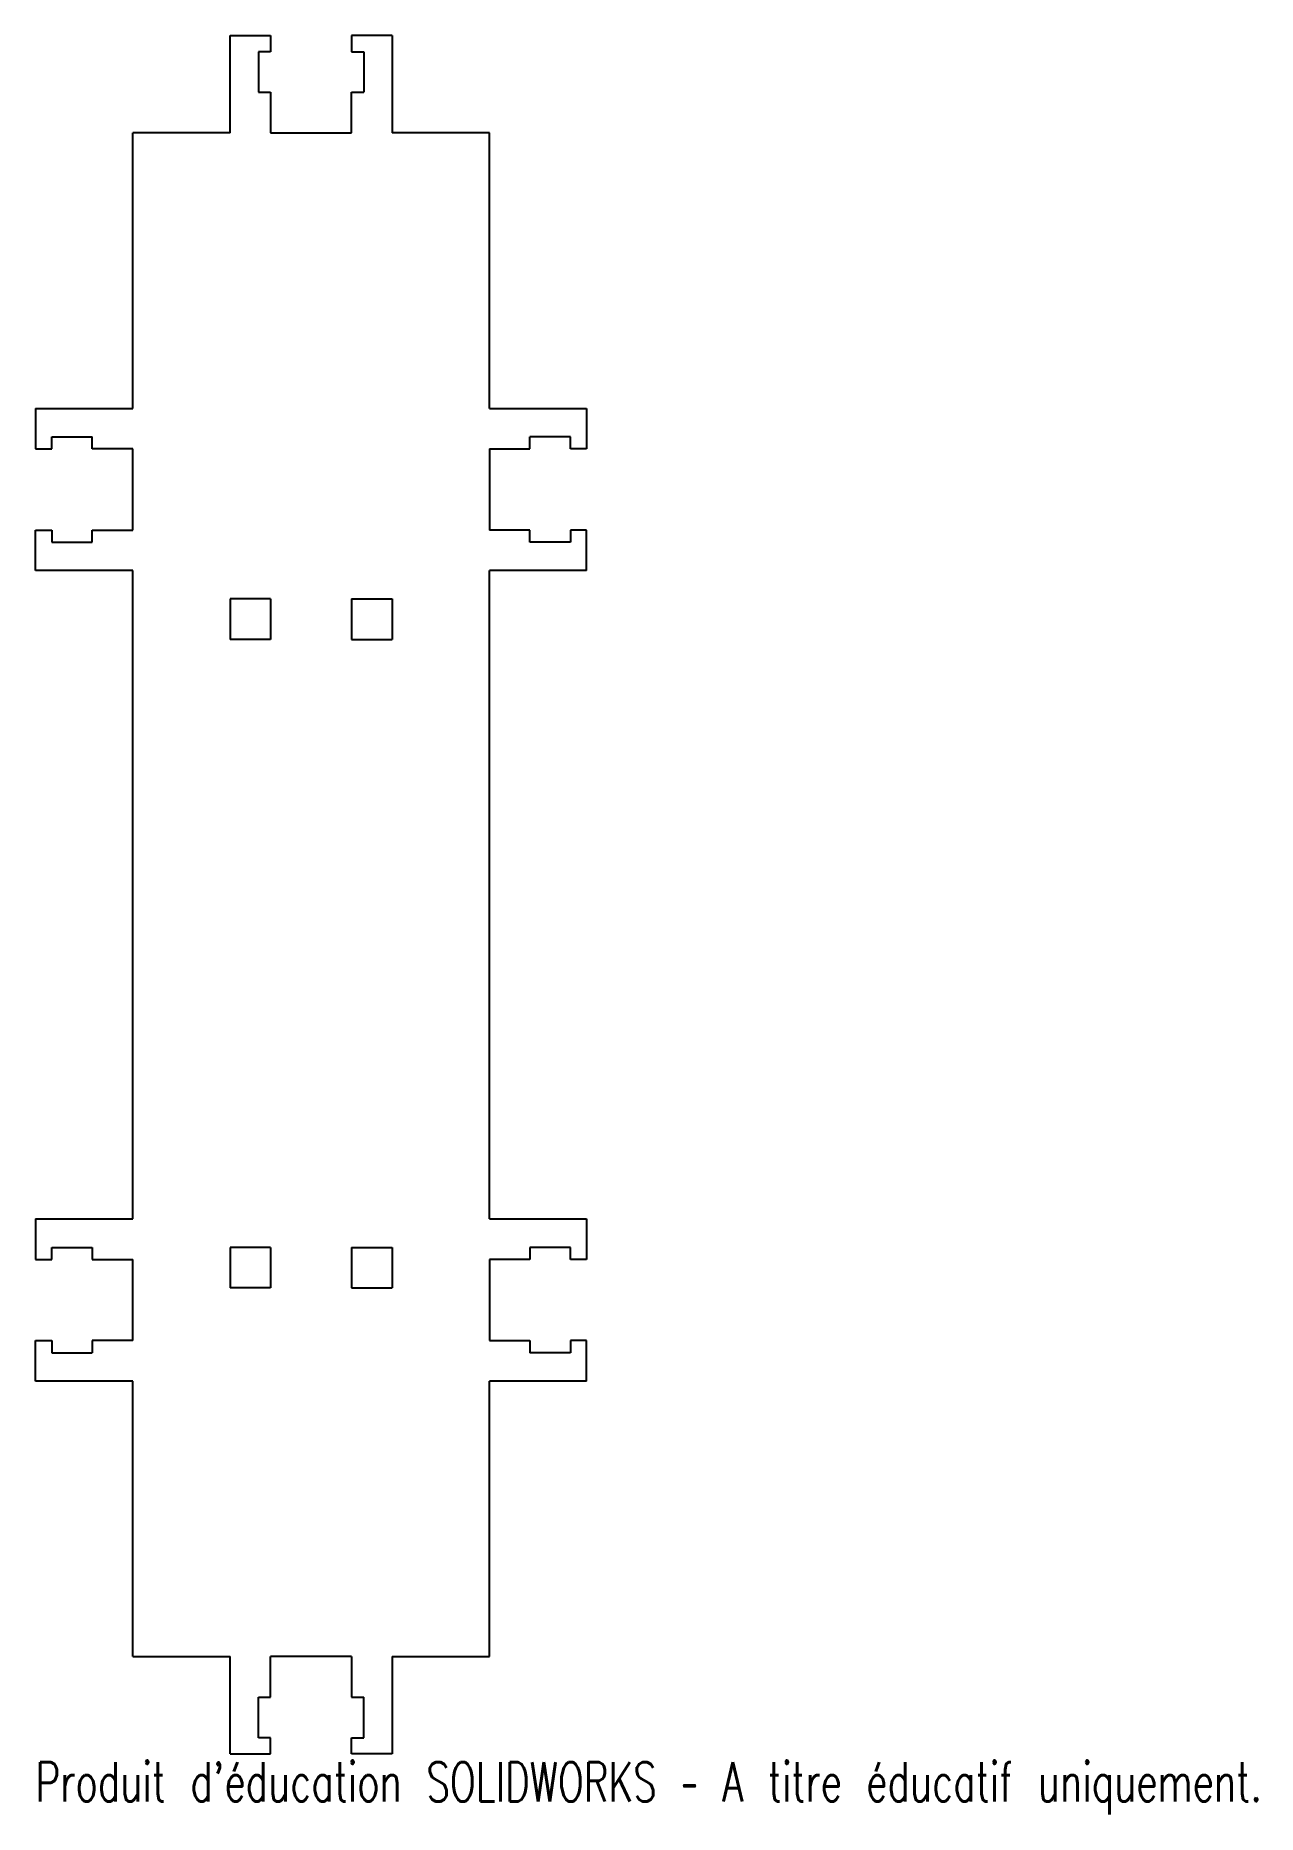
# Model space of a CAD drawing. Header units: millimetres. Extents: x -34 to 117, y -19 to 200.
import ezdxf

# ---------------------------------------------------------------- set-up
doc = ezdxf.new("R2010")
doc.units = ezdxf.units.MM
doc.styles.add('SLDTEXTSTYLE0', font='TXT', dxfattribs={"width": 0.7, "bigfont": 'bigfont'})

msp = doc.modelspace()

# ---------------------------------------------------------------- linework, layer by layer
at = {"color": 7, "linetype": 'Continuous', "lineweight": 25}
for p, q in [((-10, 200), (-5, 200)), ((-10, 188), (-10, 200)), ((-5, 200), (-5, 198)), ((10, 200), (5, 200)), ((5, 200), (5, 198)), ((10, 200), (10, 188)), ((-6.5, 198), (-6.5, 193)), ((-5, 198), (-6.5, 198)), ((5, 198), (6.5, 198)), ((6.5, 198), (6.5, 193)), ((-6.5, 193), (-5, 193)), ((-5, 193), (-5, 188)), ((5, 193), (6.5, 193)), ((5, 188), (5, 193)), ((-10, 188), (-22, 188)), ((-22, 154), (-22, 188)), ((-5, 188), (5, 188)), ((22, 188), (10, 188)), ((22, 154), (22, 188)), ((-34, 154), (-22, 154)), ((-34, 154), (-34, 149)), ((22, 154), (34, 154)), ((34, 154), (34, 149)), ((-32, 149), (-32, 150.5)), ((-32, 150.5), (-27, 150.5)), ((-27, 149), (-27, 150.5)), ((27, 149), (27, 150.5)), ((32, 150.5), (27, 150.5)), ((32, 149), (32, 150.5)), ((-34, 149), (-32, 149)), ((-22, 149), (-27, 149)), ((-22, 139), (-22, 149)), ((22, 149), (27, 149)), ((22, 149), (22, 139)), ((34, 149), (32, 149)), ((-34, 139), (-32, 139)), ((-34, 134), (-34, 139)), ((-32, 139), (-32, 137.5)), ((-27, 139), (-22, 139)), ((-27, 137.5), (-27, 139)), ((27, 139), (22, 139)), ((27, 137.5), (27, 139)), ((34, 139), (32, 139)), ((32, 139), (32, 137.5)), ((34, 134), (34, 139)), ((-32, 137.5), (-27, 137.5)), ((32, 137.5), (27, 137.5)), ((-22, 134), (-34, 134)), ((-22, 54), (-22, 134)), ((22, 54), (22, 134)), ((34, 134), (22, 134)), ((-10, 130.5), (-10, 125.5)), ((-5, 130.5), (-10, 130.5)), ((-5, 130.5), (-5, 125.5)), ((5, 130.5), (10, 130.5)), ((5, 130.5), (5, 125.5)), ((10, 130.5), (10, 125.5)), ((-5, 125.5), (-10, 125.5)), ((5, 125.5), (10, 125.5)), ((-34, 54), (-22, 54)), ((-34, 54), (-34, 49)), ((22, 54), (34, 54)), ((34, 54), (34, 49)), ((-32, 49), (-32, 50.5)), ((-32, 50.5), (-27, 50.5)), ((-27, 50.5), (-27, 49)), ((-10, 50.5), (-10, 45.5)), ((-5, 50.5), (-10, 50.5)), ((-5, 50.5), (-5, 45.5)), ((5, 50.5), (10, 50.5)), ((5, 50.5), (5, 45.5)), ((10, 50.5), (10, 45.5)), ((27, 50.5), (27, 49)), ((32, 50.5), (27, 50.5)), ((32, 49), (32, 50.5)), ((-34, 49), (-32, 49)), ((-27, 49), (-22, 49)), ((-22, 39), (-22, 49)), ((22, 49), (22, 39)), ((27, 49), (22, 49)), ((34, 49), (32, 49)), ((-5, 45.5), (-10, 45.5)), ((5, 45.5), (10, 45.5)), ((-34, 39), (-32, 39)), ((-34, 34), (-34, 39)), ((-32, 39), (-32, 37.5)), ((-32, 37.5), (-27, 37.5)), ((-22, 39), (-27, 39)), ((-27, 39), (-27, 37.5)), ((22, 39), (27, 39)), ((27, 39), (27, 37.5)), ((32, 37.5), (27, 37.5)), ((34, 39), (32, 39)), ((32, 39), (32, 37.5)), ((34, 34), (34, 39)), ((-22, 34), (-34, 34)), ((-22, 0), (-22, 34)), ((22, 0), (22, 34)), ((34, 34), (22, 34)), ((-22, 0), (-10, 0)), ((-10, -12), (-10, 0)), ((-5, -5), (-5, 0)), ((5, 0), (-5, 0)), ((5, 0), (5, -5)), ((10, 0), (10, -12)), ((10, 0), (22, 0)), ((-6.5, -10), (-6.5, -5)), ((-6.5, -5), (-5, -5)), ((5, -5), (6.5, -5)), ((6.5, -10), (6.5, -5)), ((-5, -10), (-6.5, -10)), ((-5, -12), (-5, -10)), ((5, -10), (6.5, -10)), ((5, -12), (5, -10)), ((-10, -12), (-5, -12)), ((10, -12), (5, -12))]:
    msp.add_line(p, q, dxfattribs=at)

# ---------------------------------------------------------------- texts
at = {"color": 7, "linetype": 'Continuous', "insert": (-34, -13.02), "char_height": 4.8336, "attachment_point": 1, "style": 'SLDTEXTSTYLE0'}
msp.add_mtext("Produit d'éducation SOLIDWORKS – A titre éducatif uniquement.", dxfattribs=at)

doc.saveas('drawing.dxf')
